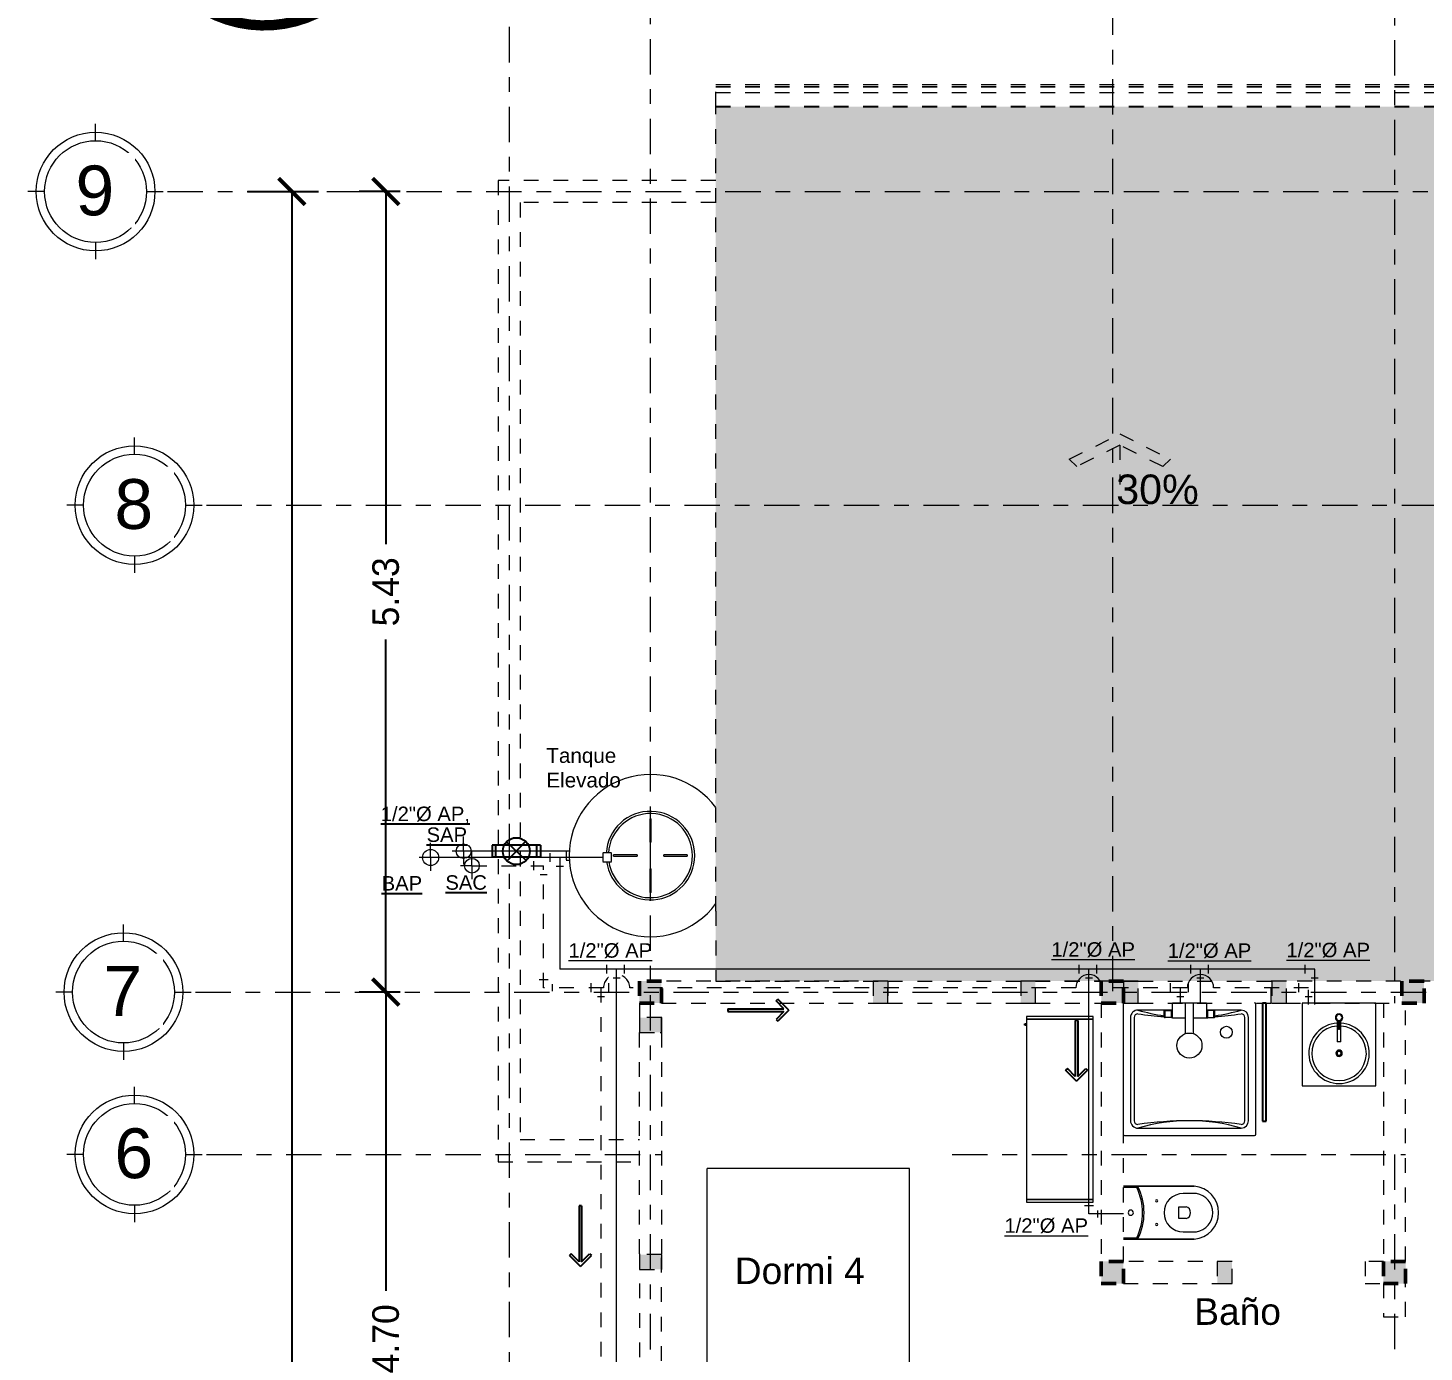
# Model space of a CAD drawing. Header units: millimetres. Extents: x -9559 to 23034, y -7226 to 22400.
# Drawn here: x 266.37 to 275.83, y 48.44 to 57.42 of the extents above; entities that cross this region are included whole.
import ezdxf

# ---------------------------------------------------------------- set-up
doc = ezdxf.new("R2010")
doc.units = ezdxf.units.MM
doc.header["$LTSCALE"] = 0.02
doc.linetypes.add('ACAD_ISO10W100', pattern=[18, 12, -3, 0, -3])
doc.linetypes.add('DASHED2', pattern=[0.375, 0.25, -0.125])
for name, color, linetype, lineweight in [('A-ANNO-DIMS', 251, 'Continuous', 9), ('A-GLAZ-CURT', 255, 'Continuous', 18), ('A-Mueble AA', 9, 'Continuous', 9), ('A-Mueble cocina 1-lavanderia', 9, 'Continuous', 9), ('A-Mueble cocina 4- Habitaciones', 9, 'Continuous', 9), ('G-ANNO-TEXT', 250, 'Continuous', 9), ('IH-AGUA CALIENTE', 12, 'DASHED2', 5), ('IH-AGUA FRIA', 140, 'Continuous', 5), ('IH-LLAVES O VALVULAS', 190, 'Continuous', 25), ('S-GRID', 253, 'ACAD_ISO10W100', 5), ('S-GRID-IDEN', 253, 'Continuous', 9)]:
    doc.layers.add(name, color=color, linetype=linetype, lineweight=lineweight)
doc.layers.add('IH-A.NEGRAS', color=22, linetype='Continuous')
doc.layers.add('IH-PLANO BASE', color=250, linetype='DASHED2', lineweight=5, transparency=0.55)
doc.styles.add('Arial_3', font='arial.ttf', dxfattribs={"height": 0.18})
doc.styles.add('Arial_4', font='arial.ttf', dxfattribs={"height": 0.105})
doc.styles.add('Arial_6', font='arial.ttf', dxfattribs={"height": 0.3375})
doc.styles.add('CUADROS', font='arial.ttf')
doc.styles.get("Standard").update_dxf_attribs({"font": 'GOTHIC.TTF'})
doc.dimstyles.get("Standard").update_dxf_attribs({"dimtxt": 0.18, "dimasz": 0.18, "dimexe": 0.18, "dimexo": 0.0625, "dimgap": 0.09, "dimtad": 0, "dimzin": 3, "dimdsep": 46, "dimtxsty": 'Standard', "dimblk": 'ARCHTICK', "dimcen": 0.09, "dimadec": 0, "dimazin": 0, "dimtfac": 1, "dimtofl": 0, "dimtmove": 0, "dimatfit": 3, "dimldrblk": 'ARCHTICK', "dimfxl": 1, "dimtolj": 1, "dimtzin": 0, "dimarcsym": 0})

# ---------------------------------------------------------------- blocks, each defined once
blk = doc.blocks.new('Cama-Estándar - 1372 x 1905 mm - Doble-V3-Nivel 2')
at = {"layer": 'A-Mueble cocina 4- Habitaciones'}
for p, q in [((-0.4145, 0.9069), (-0.4145, -0.9981)), ((-0.3383, 0.8561), (-0.3383, 0.6021)), ((-0.3383, 0.8561), (0.8813, 0.8561)), ((0.8813, 0.8561), (0.8813, 0.6021)), ((0.9575, 0.9069), (0.9575, -0.9981)), ((0.9575, 0.6021), (-0.4145, 0.3842)), ((-0.3383, 0.6021), (0.8813, 0.6021)), ((-0.4145, -0.9981), (0.9575, -0.9981))]:
    blk.add_line(p, q, dxfattribs=at)
blk = doc.blocks.new('Tinaco Garantía de por Vida - Copy - Cap 750 lt-247268-Nivel 2')
at = {"layer": 'A-Mueble AA'}
for p, q in [((-0.005, 0.25), (0.005, 0.25)), ((-0.005, 0.25), (-0.005, 0.09)), ((0.005, 0.09), (0.005, 0.25)), ((-0.25, -0.005), (-0.25, 0.005)), ((-0.09, 0.005), (-0.25, 0.005)), ((-0.09, 0.005), (-0.09, -0.005)), ((0.005, 0.09), (-0.005, 0.09)), ((0.09, -0.005), (0.09, 0.005)), ((0.25, 0.005), (0.09, 0.005)), ((0.25, 0.005), (0.25, -0.005)), ((0.3229, 0.0419), (0.2629, 0.0419)), ((0.2629, 0.0404), (0.2629, 0.0119)), ((0.2629, 0.0119), (0.2629, -0.0166)), ((0.3229, 0.0119), (0.3229, 0.0404)), ((0.3229, -0.0166), (0.3229, 0.0119)), ((0.5711, 0.03), (0.5478, 0.03)), ((0.5711, 0), (0.5711, 0.0285)), ((-0.25, -0.005), (-0.09, -0.005)), ((-0.005, -0.09), (0.005, -0.09)), ((-0.005, -0.09), (-0.005, -0.25)), ((0.005, -0.25), (0.005, -0.09)), ((0.09, -0.005), (0.25, -0.005)), ((0.2629, -0.0181), (0.3229, -0.0181)), ((0.5478, -0.03), (0.5711, -0.03)), ((0.5711, -0.0285), (0.5711, 0)), ((0.005, -0.25), (-0.005, -0.25))]:
    blk.add_line(p, q, dxfattribs=at)
for radius, start, end in [(0.55, 360, 143.7066), (0.3, 7.77254, 180), (0.285, 8.18888, 180), (0.55, 216.2934, 360), (0.3, 180, 356.80389), (0.285, 180, 356.63268)]:
    blk.add_arc((0, 0), radius, start, end, dxfattribs=at)
blk = doc.blocks.new('WC con cisterna _2_ - 550 x 360 mm-513962-Nivel 2')
at = {"layer": 'A-Mueble cocina 1-lavanderia'}
for p, q in [((-0.18, 0), (-0.18, -0.48)), ((0.18, -0.48), (0.18, 0)), ((-0.18, -0.095), (-0.18, 0)), ((-0.17, 0), (-0.17, -0.0901)), ((0.17, -0.0901), (0.17, 0)), ((0.18, 0), (0.18, -0.095)), ((-0.18, -0.48), (-0.18, -0.095)), ((0.18, -0.095), (0.18, -0.48)), ((-0.04, -0.425), (-0.04, -0.375)), ((-0.04, -0.375), (0.04, -0.375)), ((0.04, -0.375), (0.04, -0.425)), ((-0.13, -0.405), (-0.13, -0.495)), ((0.13, -0.495), (0.13, -0.405))]:
    blk.add_line(p, q, dxfattribs=at)
for centre, radius, start, end in [((0, 0.2525), 0.3825, 243.6122, 296.3878), ((0, -0.05), 0.0175, 360, 180), ((0, -0.05), 0.0175, 180, 360), ((0, 0.2425), 0.3825, 241.92751, 298.07249), ((0, -0.405), 0.13, 360, 180), ((-0.08, -0.225), 0.0075, 360, 180), ((-0.08, -0.225), 0.0075, 180, 360), ((0.08, -0.225), 0.0075, 360, 180), ((0.08, -0.225), 0.0075, 180, 360), ((0, -0.4133), 0.0417, 196.2602, 343.7398), ((0, -0.4643), 0.1807, 184.97911, 355.02089), ((0, -0.4643), 0.1807, 184.97911, 355.02089), ((0, -0.4732), 0.1318, 189.52728, 350.47272)]:
    blk.add_arc(centre, radius, start, end, dxfattribs=at)
blk = doc.blocks.new('Lavabo moderno - Estante _2_ - Lavabo moderno - Estante _2_-147512-Nivel 2')
at = {"layer": 'A-Mueble cocina 1-lavanderia'}
for p, q in [((0.2748, 0), (-0.2252, 0)), ((-0.2252, 0), (-0.2252, -0.56)), ((0.2748, -0.56), (0.2748, 0)), ((0.0128, -0.1123), (0.0128, -0.263)), ((0.0218, -0.1161), (0.0218, -0.1793)), ((0.0278, -0.1793), (0.0218, -0.1793)), ((0.0278, -0.1793), (0.0278, -0.1161)), ((0.0368, -0.263), (0.0368, -0.1123)), ((0.0368, -0.263), (0.0128, -0.263)), ((-0.2252, -0.56), (0.2748, -0.56))]:
    blk.add_line(p, q, dxfattribs=at)
blk.add_circle((0.0248, -0.34), 0.0137, dxfattribs=at)
for centre, radius, start, end in [((0.0248, -0.0973), 0.025, 360, 180), ((0.0248, -0.0973), 0.02, 360, 180), ((0.0248, -0.34), 0.205, 93.51373, 86.73049), ((0.0248, -0.34), 0.185, 93.83415, 86.21592), ((0.0248, -0.0973), 0.025, 180, 239.83638), ((0.0248, -0.0973), 0.02, 180, 360), ((0.0248, -0.0973), 0.025, 300.16362, 360), ((0.0248, -0.34), 0.022, 360, 180), ((0.0248, -0.34), 0.022, 180, 360), ((0.0248, -0.34), 0.0137, 0, 180), ((0.0248, -0.34), 0.0137, 180, 0)]:
    blk.add_arc(centre, radius, start, end, dxfattribs=at)
blk = doc.blocks.new('Panel de sistema - Acristalado-631084-Nivel 2')
at = {"layer": 'A-GLAZ-CURT', "lineweight": 25}
for p, q in [((0.4, 0.0495), (-0.4, 0.0495)), ((-0.4, 0.0495), (-0.4, 0.0245)), ((-0.4, 0.0245), (0.4, 0.0245)), ((0.4, 0.0245), (0.4, 0.0495))]:
    blk.add_line(p, q, dxfattribs=at)
blk = doc.blocks.new('Plato de ducha-3D - 900 x 900mm-634413-Nivel 2')
at = {"layer": 'A-Mueble cocina 1-lavanderia'}
for p, q in [((-0.325, 0.965), (-0.325, 0.085)), ((0.565, 0.975), (-0.315, 0.975)), ((0.575, 0.085), (0.575, 0.965)), ((-0.275, 0.875), (-0.275, 0.175)), ((-0.25, 0.875), (-0.25, 0.175)), ((0.475, 0.925), (-0.225, 0.925)), ((0.5, 0.175), (0.5, 0.875)), ((0.525, 0.175), (0.525, 0.875)), ((-0.225, 0.125), (0.009, 0.125)), ((0.2409, 0.125), (0.475, 0.125))]:
    blk.add_line(p, q, dxfattribs=at)
blk.add_circle((-0.125, 0.275), 0.04, dxfattribs=at)
for centre, radius, start, end in [((-0.315, 0.965), 0.01, 90, 180), ((0.565, 0.965), 0.01, 0, 90), ((-0.225, 0.875), 0.05, 90, 180), ((-0.225, 0.875), 0.025, 90, 180), ((0.125, 2.125), 1.25, 253.7398, 286.2602), ((0.125, 3.3375), 2.4625, 261.82877, 278.17123), ((0.475, 0.875), 0.05, 360, 90), ((0.475, 0.875), 0.025, 360, 90), ((-0.225, 0.175), 0.05, 180, 270), ((-0.225, 0.175), 0.025, 180, 270), ((0.125, -2.2875), 2.4625, 93.9988, 98.17123), ((0.125, -1.075), 1.25, 97.90493, 106.2602), ((0.125, -2.2875), 2.4625, 81.82877, 86.0026), ((0.125, -1.075), 1.25, 73.7398, 82.09785), ((0.475, 0.175), 0.05, 270, 0), ((0.475, 0.175), 0.025, 270, 0), ((-0.315, 0.085), 0.01, 180, 270), ((0.565, 0.085), 0.01, 270, 360)]:
    blk.add_arc(centre, radius, start, end, dxfattribs=at)
blk = doc.blocks.new('Ducha - Ducha-634414-Nivel 2')
at = {"layer": 'A-Mueble cocina 1-lavanderia'}
for p, q in [((-0.0275, 0.21), (-0.0275, 0.0009)), ((0.0275, 0.2098), (0.0275, 0)), ((-0.1717, 0.0973), (-0.1717, 0.0558)), ((-0.1654, 0.1008), (-0.1654, 0.0523)), ((-0.1233, 0.1008), (-0.1654, 0.1008)), ((-0.1233, 0.1024), (-0.1233, 0.0507)), ((-0.116, 0.1024), (-0.1233, 0.1024)), ((-0.116, 0.104), (-0.0275, 0.104)), ((-0.116, 0), (-0.116, 0.104)), ((0.0275, 0.104), (0.1159, 0.104)), ((0.1159, 0.104), (0.1159, 0)), ((0.1159, 0.1024), (0.1232, 0.1024)), ((0.1232, 0.1024), (0.1232, 0.0507)), ((0.1232, 0.1008), (0.1654, 0.1008)), ((0.1654, 0.1008), (0.1654, 0.0523)), ((0.1717, 0.0973), (0.1717, 0.0558)), ((-0.1654, 0.0523), (-0.1233, 0.0523)), ((-0.1233, 0.0507), (-0.116, 0.0507)), ((0.1232, 0.0507), (0.1159, 0.0507)), ((0.1654, 0.0523), (0.1232, 0.0523)), ((0.1159, 0), (-0.116, 0))]:
    blk.add_line(p, q, dxfattribs=at)
blk.add_circle((0.0003, 0.2901), 0.0848, dxfattribs=at)
for centre, radius, start, end in [((-0.1642, 0.0913), 0.00961, 97.18412, 141.15111), ((0.1651, 0.093), 0.0078, 33.36311, 88.30166), ((-0.1655, 0.0595), 0.00721, 210.90087, 270.7639), ((0.164, 0.0621), 0.00986, 277.77445, 320.56078)]:
    blk.add_arc(centre, radius, start, end, dxfattribs=at)
blk = doc.blocks.new('Armário com Porta de Correr e 3 Prateleiras - Armário com Portas de Correr e 3 Prateleiras cód 14245PC-226292-Nivel 2')
at = {"layer": 'A-Mueble cocina 4- Habitaciones'}
for p, q in [((-0.612, 0.115), (-0.63, 0.115)), ((-0.63, 0.115), (-0.63, -0.335)), ((0.612, 0.115), (-0.612, 0.115)), ((-0.612, 0.115), (-0.612, -0.335)), ((-0.612, -0.335), (-0.612, 0.115)), ((0.612, -0.335), (0.612, 0.115)), ((0.63, 0.115), (0.612, 0.115)), ((0.612, 0.115), (0.612, -0.335)), ((0.63, -0.335), (0.63, 0.115)), ((-0.63, -0.335), (-0.612, -0.335)), ((-0.612, -0.335), (0.612, -0.335)), ((0.612, -0.335), (0.63, -0.335))]:
    blk.add_line(p, q, dxfattribs=at)
at = {"layer": 'A-Mueble cocina 4- Habitaciones', "flags": 128}
for points in [[(-0.58, -0.3355), (-0.58, -0.3374), (-0.58, -0.3391), (-0.58, -0.3406), (-0.58, -0.3418), (-0.58, -0.3429), (-0.58, -0.3437), (-0.58, -0.3443), (-0.58, -0.3446), (-0.58, -0.3448), (-0.58, -0.3448)], [(-0.58, -0.3448), (-0.58, -0.3447), (-0.58, -0.3443), (-0.58, -0.3438), (-0.58, -0.343), (-0.58, -0.342), (-0.58, -0.3408), (-0.58, -0.3393), (-0.58, -0.3377), (-0.58, -0.3358)], [(-0.57, -0.3448), (-0.57, -0.345), (-0.57, -0.3452), (-0.57, -0.3454), (-0.5701, -0.3456), (-0.5701, -0.3458), (-0.5701, -0.346), (-0.5702, -0.3462), (-0.5703, -0.3464), (-0.5703, -0.3465), (-0.5704, -0.3467), (-0.5705, -0.3469), (-0.5706, -0.3471), (-0.5707, -0.3473), (-0.5708, -0.3474), (-0.5709, -0.3476), (-0.571, -0.3478), (-0.5711, -0.3479), (-0.5712, -0.3481), (-0.5714, -0.3482), (-0.5715, -0.3484), (-0.5717, -0.3485), (-0.5718, -0.3486), (-0.572, -0.3488), (-0.5721, -0.3489), (-0.5723, -0.349), (-0.5725, -0.3491), (-0.5726, -0.3492), (-0.5728, -0.3493), (-0.573, -0.3494), (-0.5732, -0.3494), (-0.5734, -0.3495), (-0.5736, -0.3496), (-0.5738, -0.3496), (-0.574, -0.3497), (-0.5742, -0.3497), (-0.5743, -0.3497), (-0.5745, -0.3498), (-0.5747, -0.3498), (-0.5749, -0.3498), (-0.5751, -0.3498), (-0.5753, -0.3498), (-0.5755, -0.3498), (-0.5757, -0.3497), (-0.5759, -0.3497), (-0.5761, -0.3497), (-0.5763, -0.3496), (-0.5765, -0.3495), (-0.5767, -0.3495), (-0.5769, -0.3494), (-0.5771, -0.3493), (-0.5773, -0.3492), (-0.5774, -0.3491), (-0.5776, -0.349), (-0.5778, -0.3489), (-0.5779, -0.3488), (-0.5781, -0.3487), (-0.5783, -0.3486), (-0.5784, -0.3484), (-0.5785, -0.3483), (-0.5787, -0.3482), (-0.5788, -0.348), (-0.5789, -0.3479), (-0.5791, -0.3477), (-0.5792, -0.3475), (-0.5793, -0.3474), (-0.5794, -0.3472), (-0.5795, -0.347), (-0.5796, -0.3468), (-0.5796, -0.3466), (-0.5797, -0.3465), (-0.5798, -0.3463), (-0.5798, -0.3461), (-0.5799, -0.3459), (-0.5799, -0.3457), (-0.5799, -0.3455), (-0.58, -0.3453), (-0.58, -0.3451), (-0.58, -0.3449), (-0.58, -0.3448)], [(-0.57, -0.3355), (-0.57, -0.3374), (-0.57, -0.3391), (-0.57, -0.3406), (-0.57, -0.3418), (-0.57, -0.3429), (-0.57, -0.3437), (-0.57, -0.3443), (-0.57, -0.3446), (-0.57, -0.3448), (-0.57, -0.3448)], [(-0.57, -0.3448), (-0.57, -0.3447), (-0.57, -0.3443), (-0.57, -0.3438), (-0.57, -0.343), (-0.57, -0.342), (-0.57, -0.3408), (-0.57, -0.3393), (-0.57, -0.3377), (-0.57, -0.3358)]]:
    blk.add_lwpolyline(points, dxfattribs=at)
blk = doc.blocks.new('Hormigón-Cuadrado-Pilar - Columna 15x15-644438-Nivel 2')
at = {"layer": 'IH-PLANO BASE'}
blk.add_hatch(color=256, dxfattribs=at).paths.add_polyline_path([(0.075, -0.075), (0.075, 0.075), (-0.075, 0.075), (-0.075, -0.075)])
at = {"layer": 'IH-PLANO BASE', "lineweight": 50}
for p, q in [((0.075, 0.075), (-0.075, 0.075)), ((-0.075, 0.075), (-0.075, -0.075)), ((0.075, -0.075), (0.075, 0.075)), ((-0.075, -0.075), (0.075, -0.075))]:
    blk.add_line(p, q, dxfattribs=at)
blk = doc.blocks.new('Jamba')
at = {"layer": 'IH-PLANO BASE', "transparency": 33554687}
h = blk.add_hatch(color=256, dxfattribs=at)
h.dxf.hatch_style = 1
h.paths.add_polyline_path([(-0.0508, -0.075), (0.0492, -0.075), (0.0492, 0.075), (-0.0508, 0.075)])
at = {"layer": 'IH-PLANO BASE'}
blk.add_lwpolyline([(0.0492, 0.075), (-0.0508, 0.075), (-0.0508, -0.075), (0.0492, -0.075)], close=True, dxfattribs=at)
blk = doc.blocks.new('_ArchTick')
at = {"color": 0, "linetype": 'ByBlock', "const_width": 0.15}
blk.add_lwpolyline([(-0.5, -0.5), (0.5, 0.5)], dxfattribs=at)
blk = doc.blocks.new('*D474')
at = {"layer": 'A-ANNO-DIMS', "color": 0, "lineweight": -2, "transparency": 16777216}
for p, q in [((267.8581, 56.3074), (268.3384, 56.3074)), ((268.1584, 56.3074), (268.1584, 48.3115)), ((268.1584, 39.5574), (268.1584, 47.5532)), ((267.8581, 39.5574), (268.3384, 39.5574))]:
    blk.add_line(p, q, dxfattribs=at)
at = {"layer": 'A-ANNO-DIMS', "color": 0, "lineweight": -2, "transparency": 16777216, "xscale": 0.18, "yscale": 0.18, "zscale": 0.18}
for p, rotation in [((268.1584, 56.3074), 90), ((268.1584, 39.5574), 270)]:
    blk.add_blockref('_ArchTick', p, dxfattribs=dict(at, rotation=rotation))
at = {"layer": 'A-ANNO-DIMS', "color": 0, "transparency": 16777216, "insert": (268.1584, 47.9324), "char_height": 0.18, "attachment_point": 5, "rotation": 90}
blk.add_mtext('\\A1;16.75', dxfattribs=at)
blk = doc.blocks.new('Rejilla - Extremo inicial de rejilla - Círculo-11506-Nivel 2')
at = {"ltscale": 0.2}
for p, q in [((0, 0.0046), (0, 0.00611)), ((-0.0046, 0), (-0.00611, 0)), ((0.0046, 0), (0.00611, 0)), ((0, -0.0046), (0, -0.00611))]:
    blk.add_line(p, q, dxfattribs=at)
for radius in [0.00536, 0.0046]:
    blk.add_circle((0, 0), radius, dxfattribs=at)
blk = doc.blocks.new('*D513')
at = {"layer": 'A-ANNO-DIMS', "color": 0, "lineweight": -2, "transparency": 16777216}
for p, q in [((268.8915, 56.3074), (268.6149, 56.3074)), ((268.7949, 56.3074), (268.7949, 53.918)), ((268.7949, 50.8824), (268.7949, 53.2718)), ((268.8915, 50.8824), (268.6149, 50.8824))]:
    blk.add_line(p, q, dxfattribs=at)
at = {"layer": 'A-ANNO-DIMS', "color": 0, "lineweight": -2, "transparency": 16777216, "xscale": 0.18, "yscale": 0.18, "zscale": 0.18}
for p, rotation in [((268.7949, 56.3074), 90), ((268.7949, 50.8824), 270)]:
    blk.add_blockref('_ArchTick', p, dxfattribs=dict(at, rotation=rotation))
at = {"layer": 'A-ANNO-DIMS', "color": 0, "transparency": 16777216, "insert": (268.7949, 53.5949), "char_height": 0.18, "width": 1.992936, "attachment_point": 5, "rotation": 90}
blk.add_mtext('\\A1;5.43', dxfattribs=at)
blk = doc.blocks.new('*D514')
at = {"layer": 'A-ANNO-DIMS', "color": 0, "lineweight": -2, "transparency": 16777216}
for p, q in [((268.8915, 50.8824), (268.6149, 50.8824)), ((268.7949, 50.8824), (268.7949, 48.8582)), ((268.7949, 46.1824), (268.7949, 48.2066)), ((268.8915, 46.1824), (268.6149, 46.1824))]:
    blk.add_line(p, q, dxfattribs=at)
at = {"layer": 'A-ANNO-DIMS', "color": 0, "lineweight": -2, "transparency": 16777216, "xscale": 0.18, "yscale": 0.18, "zscale": 0.18}
for p, rotation in [((268.7949, 50.8824), 90), ((268.7949, 46.1824), 270)]:
    blk.add_blockref('_ArchTick', p, dxfattribs=dict(at, rotation=rotation))
at = {"layer": 'A-ANNO-DIMS', "color": 0, "transparency": 16777216, "insert": (268.7949, 48.5324), "char_height": 0.18, "width": 1.992936, "attachment_point": 5, "rotation": 90}
blk.add_mtext('\\A1;4.70', dxfattribs=at)
blk = doc.blocks.new('*D524')
at = {"color": 0, "lineweight": -2, "transparency": 16777216}
for p, q in [((267.8581, 56.3074), (268.3384, 56.3074)), ((268.1584, 56.3074), (268.1584, 48.3115)), ((268.1584, 39.5574), (268.1584, 47.5532)), ((267.8581, 39.5574), (268.3384, 39.5574))]:
    blk.add_line(p, q, dxfattribs=at)
at = {"color": 0, "lineweight": -2, "transparency": 16777216, "xscale": 0.18, "yscale": 0.18, "zscale": 0.18}
for p, rotation in [((268.1584, 56.3074), 90), ((268.1584, 39.5574), 270)]:
    blk.add_blockref('_ArchTick', p, dxfattribs=dict(at, rotation=rotation))
at = {"color": 0, "transparency": 16777216, "insert": (268.1584, 47.9324), "char_height": 0.18, "attachment_point": 5, "rotation": 90}
blk.add_mtext('\\A1;16.75', dxfattribs=at)
blk = doc.blocks.new('A$C3F057A20')
for p, q in [((1.312, 2.641), (1.312, 1.32)), ((1.186, 2.338), (1.186, 1.32)), ((1.247, 2.301), (1.247, 1.32)), ((1.377, 2.301), (1.377, 1.32)), ((1.437, 2.338), (1.437, 1.32)), ((0, 1.32), (2.623, 1.32)), ((1.312, 0.404), (1.312, 0))]:
    blk.add_line(p, q)
at = {"const_width": 0.0875}
blk.add_lwpolyline([(0.287, 1.32, 1), (2.337, 1.32, 1)], format="xyb", close=True, dxfattribs=at)
blk.add_arc((1.312, 1.32), 0.916, 94.0608, 85.9392)
blk.add_solid([(1.247, 1.32), (1.377, 1.32), (1.247, 2.301), (1.377, 2.301)])
at = {"ltscale": 0.2, "insert": (1.016, 1.231), "char_height": 0.625, "attachment_point": 1, "style": 'CUADROS'}
blk.add_mtext_dynamic_manual_height_columns('N', width=0.76887, gutter_width=3.125, heights=[0], dxfattribs=at)

msp = doc.modelspace()

# ---------------------------------------------------------------- hatches: boundary and pattern name
at = {"layer": 'IH-PLANO BASE', "transparency": 33554483}
h = msp.add_hatch(dxfattribs=at)
h.set_pattern_fill('SPANISH2', color=256, scale=0.2, angle=180, pattern_type=2)
h.set_pattern_definition([(180, (234.6763, 32.16395), (-0.4, -0.2), [0.05, -0.35]), (180, (234.6763, 32.13895), (-0.4, -0.2), [0.05, -0.15]), (180, (234.4763, 32.11395), (-0.4, -0.2), [0.05, -0.35]), (180, (234.7763, 32.23895), (-0.4, -0.2), [0.025, -0.2, 0.025, -0.15]), (225, (234.7513, 32.18895), (-2e-17, -0.2), [0.0353553, -0.5303301]), (225, (234.7763, 32.11395), (-2e-17, -0.2), [0.02526, -0.5404254]), (225, (234.7763, 32.08895), (-2e-17, -0.2), [0.0303, -0.5353854]), (315, (234.5263, 32.08895), (-5e-17, -0.2), [0.0303, -0.5353854]), (315, (234.5263, 32.11395), (-5e-17, -0.2), [0.02526, -0.5404254]), (315, (234.5513, 32.18895), (-5e-17, -0.2), [0.0353553, -0.5303301]), (206.56505, (234.7263, 32.18895), (1e-11, -0.2), [0.0559017, -0.3913119]), (206.56505, (234.7263, 32.16395), (1e-11, -0.2), [0.0559017, -0.3913119]), (206.56505, (234.8263, 32.13895), (1e-11, -0.2), [0.0559017, -0.3913119]), (206.56505, (234.8263, 32.11395), (1e-11, -0.2), [0.0559017, -0.3913119]), (243.43495, (234.77629, 32.23895), (-1e-11, -0.2), [0.0559017, -0.8385255]), (243.43495, (234.75129, 32.23895), (-1e-11, -0.2), [0.0559017, -0.8385255]), (296.56505, (234.55129, 32.23895), (1e-11, -0.2), [0.0559017, -0.8385255]), (296.56505, (234.52629, 32.23895), (1e-11, -0.2), [0.0559017, -0.8385255]), (333.43495, (234.5763, 32.18895), (-1e-11, -0.2), [0.0559017, -0.3913119]), (333.43495, (234.5763, 32.16395), (-1e-11, -0.2), [0.0559017, -0.3913119]), (333.43495, (234.4763, 32.13895), (-1e-11, -0.2), [0.0559017, -0.3913119]), (333.43495, (234.4763, 32.11395), (-1e-11, -0.2), [0.0559017, -0.3913119]), (262.874984, (234.776294, 32.23895), (-9e-14, -0.2), [0.2015564, -3.0233467]), (277.125016, (234.526294, 32.23895), (9e-14, -0.2), [0.2015564, -3.0233467])])
h.paths.add_polyline_path([(276.8735, 50.9574), (280.4307, 50.9574), (280.4307, 56.8824), (271.0307, 56.8824), (271.0307, 50.9574), (274.9163, 50.9574)])
at = {"layer": 'IH-PLANO BASE'}
h = msp.add_hatch(color=256, dxfattribs=at)
h.dxf.hatch_style = 1
h.paths.add_polyline_path([(273.7693, 54.5892), (274.0613, 54.4432), (274.1117, 54.4937), (273.7693, 54.6649), (273.4268, 54.4937), (273.4772, 54.4432)])

# ---------------------------------------------------------------- linework, layer by layer
at = {"layer": 'IH-A.NEGRAS'}
for p, q in [((271.4395, 50.822), (271.4517, 50.8342)), ((271.4933, 50.7682), (271.4395, 50.822)), ((271.5263, 50.7596), (271.4517, 50.8342)), ((271.1138, 50.7682), (271.4933, 50.7682)), ((271.1138, 50.7682), (271.1138, 50.751)), ((271.1138, 50.751), (271.4933, 50.751)), ((271.4933, 50.751), (271.4395, 50.6972)), ((271.5263, 50.7596), (271.4517, 50.6851)), ((271.4395, 50.6972), (271.4517, 50.6851)), ((273.4673, 50.6905), (273.4673, 50.311)), ((273.4845, 50.6905), (273.4673, 50.6905)), ((273.4845, 50.6905), (273.4845, 50.311)), ((273.4135, 50.3648), (273.4014, 50.3526)), ((273.4759, 50.2781), (273.4014, 50.3526)), ((273.4673, 50.311), (273.4135, 50.3648)), ((273.4759, 50.2781), (273.5505, 50.3526)), ((273.4845, 50.311), (273.5383, 50.3648)), ((273.5383, 50.3648), (273.5505, 50.3526)), ((270.1051, 49.4344), (270.1051, 49.0549)), ((270.1223, 49.4344), (270.1051, 49.4344)), ((270.1223, 49.4344), (270.1223, 49.0549)), ((270.0513, 49.1087), (270.0392, 49.0965)), ((270.1051, 49.0549), (270.0513, 49.1087)), ((270.1223, 49.0549), (270.1761, 49.1087)), ((270.1761, 49.1087), (270.1883, 49.0965)), ((270.1137, 49.022), (270.0392, 49.0965)), ((270.1137, 49.022), (270.1883, 49.0965))]:
    msp.add_line(p, q, dxfattribs=at)
at = {"layer": 'IH-AGUA CALIENTE'}
for p, q in [((269.3227, 51.8374), (269.3227, 51.9429)), ((269.0988, 51.7946), (269.0988, 51.9001)), ((269.0988, 51.7946), (269.0214, 51.7946)), ((269.0988, 51.7946), (269.0988, 51.7037)), ((269.3227, 51.8374), (269.2452, 51.8374)), ((269.3227, 51.8374), (269.3227, 51.7465)), ((269.3787, 51.7391), (269.3787, 51.8446)), ((269.7988, 51.7094), (269.7988, 51.7688)), ((269.9087, 51.7649), (269.9087, 51.8243)), ((269.3787, 51.7391), (269.3012, 51.7391)), ((269.3787, 51.7391), (269.8648, 51.7391)), ((269.3787, 51.7391), (269.3787, 51.6482)), ((269.8406, 51.6798), (269.8883, 51.6798)), ((269.8648, 50.912), (269.8648, 51.7391)), ((269.9505, 51.7353), (269.9982, 51.7353)), ((269.8945, 50.9662), (269.8352, 50.9662)), ((270.2701, 50.912), (269.8648, 50.912)), ((269.9241, 50.8877), (269.9241, 50.9354)), ((270.1869, 50.8823), (270.1869, 50.9417)), ((270.253, 50.912), (270.253, 45.2293)), ((270.3072, 50.8823), (270.3072, 50.9417)), ((273.471, 50.912), (270.4483, 50.912)), ((274.2269, 50.912), (273.6437, 50.912)), ((274.1137, 50.8823), (274.1137, 50.9417)), ((274.1798, 50.8076), (274.1798, 50.912)), ((274.2339, 50.8823), (274.2339, 50.9417)), ((275.0484, 50.912), (274.4051, 50.912)), ((274.9823, 50.8823), (274.9823, 50.9417)), ((275.0484, 50.7977), (275.0484, 50.912)), ((270.2287, 50.8527), (270.2764, 50.8527)), ((274.1555, 50.8527), (274.2032, 50.8527)), ((275.0241, 50.8527), (275.0718, 50.8527))]:
    msp.add_line(p, q, dxfattribs=at)
msp.add_arc((270.3592, 50.912), 0.0891, 0, 180, dxfattribs=at)
at = {"layer": 'IH-AGUA CALIENTE', "linetype": 'Continuous'}
for centre in [(273.5601, 50.912), (274.316, 50.912)]:
    msp.add_arc(centre, 0.0891, 0, 180, dxfattribs=at)
at = {"layer": 'IH-AGUA FRIA'}
for p, q in [((270.2654, 51.7946), (269.0988, 51.7946)), ((270.0172, 51.8374), (269.3227, 51.8374)), ((269.9748, 51.7946), (269.9748, 51.0379)), ((270.5912, 51.0379), (269.9748, 51.0379)), ((270.2931, 51.0082), (270.2931, 51.0676)), ((270.3592, 45.1818), (270.3592, 51.0379)), ((270.4134, 51.0082), (270.4134, 51.0676)), ((275.0907, 51.0379), (270.5912, 51.0379)), ((273.494, 51.0082), (273.494, 51.0676)), ((273.5601, 50.9436), (273.5601, 51.0379)), ((273.6143, 51.0082), (273.6143, 51.0676)), ((274.2499, 51.0082), (274.2499, 51.0676)), ((274.316, 50.8103), (274.316, 51.0379)), ((274.3702, 51.0082), (274.3702, 51.0676)), ((275.0247, 51.0082), (275.0247, 51.0676)), ((275.0907, 50.7977), (275.0907, 51.0379)), ((270.3349, 50.9786), (270.3826, 50.9786)), ((273.5358, 50.9786), (273.5835, 50.9786)), ((273.5601, 49.3799), (273.5601, 50.9436)), ((274.2917, 50.9786), (274.3394, 50.9786)), ((275.0664, 50.9786), (275.1141, 50.9786)), ((273.5898, 49.4341), (273.5304, 49.4341)), ((273.6194, 49.3556), (273.6194, 49.4033)), ((273.7937, 49.3799), (273.56, 49.3799))]:
    msp.add_line(p, q, dxfattribs=at)
for centre, radius in [((269.0988, 51.7946), 0.0544), ((269.3227, 51.8374), 0.0497), ((269.3787, 51.7391), 0.0497)]:
    msp.add_circle(centre, radius, dxfattribs=at)
at = {"layer": 'IH-LLAVES O VALVULAS'}
for p, q in [((269.5157, 51.8781), (269.5157, 51.7967)), ((269.8434, 51.8781), (269.5157, 51.8781)), ((269.5392, 51.8781), (269.5392, 51.7967)), ((269.6135, 51.9003), (269.7456, 51.7745)), ((269.6166, 51.7713), (269.7425, 51.9035)), ((269.8161, 51.8781), (269.8161, 51.7967)), ((269.8434, 51.8781), (269.8434, 51.7967)), ((269.8434, 51.7967), (269.5157, 51.7967))]:
    msp.add_line(p, q, dxfattribs=at)
msp.add_circle((269.6795, 51.8374), 0.0912, dxfattribs=at)
at = {"layer": 'IH-PLANO BASE'}
for p, q in [((271.0307, 56.8824), (271.0307, 57.0324)), ((271.0307, 57.0324), (280.4307, 57.0324)), ((271.0307, 57.0197), (280.4307, 57.0197)), ((271.0307, 57.0173), (280.4307, 57.0173)), ((271.0307, 56.9792), (280.4307, 56.9792)), ((271.0307, 56.8856), (280.4307, 56.8856)), ((271.0307, 51.4314), (271.0307, 56.8824)), ((271.0307, 56.8824), (280.4307, 56.8824)), ((273.7693, 54.5892, -0.0028), (273.7693, 54.3224, -0.0028)), ((271.0307, 51.4314), (271.0307, 50.9574)), ((272.1974, 50.9574), (270.6633, 50.9574)), ((271.0307, 50.9574), (272.1974, 50.9574)), ((272.1974, 50.9574), (273.6437, 50.9574)), ((272.1974, 50.9574), (272.1974, 50.8074)), ((273.8944, 50.9574), (273.0974, 50.9574)), ((273.0974, 50.9574), (273.0974, 50.8074)), ((273.7937, 50.9574), (273.8944, 50.9574)), ((273.8944, 50.9574), (274.7944, 50.9574)), ((273.8944, 50.8074), (273.8944, 50.9574)), ((276.2719, 50.9574), (274.7944, 50.9574)), ((274.7944, 50.8074), (274.7944, 50.9574)), ((270.5133, 50.8074), (270.5133, 50.6074)), ((270.6633, 50.8074), (272.1974, 50.8074)), ((270.6633, 50.6074), (270.6633, 50.8074)), ((272.1974, 50.8074), (273.8944, 50.8074)), ((273.6437, 50.8074), (273.6437, 49.0574)), ((273.7937, 50.4505), (273.7937, 50.8074)), ((273.8944, 50.8077), (275.681, 50.8074)), ((275.5557, 50.8074), (275.5557, 49.0574)), ((275.7057, 49.0574), (275.7057, 50.8074)), ((270.5133, 50.6074), (270.5833, 50.6074)), ((270.5133, 49.1074), (270.5133, 50.6074)), ((270.6533, 50.6074), (270.6633, 50.6074)), ((270.6633, 50.6074), (270.6633, 49.1234)), ((273.7937, 49.0574), (273.7937, 50.4505)), ((270.5133, 49.1074), (270.5133, 47.7824)), ((270.6633, 49.1394), (270.6633, 49.1074)), ((270.6633, 47.7824), (270.6633, 49.1074)), ((274.5307, 49.0574), (273.7937, 49.0574)), ((274.5307, 48.9074), (274.5307, 49.0574)), ((275.5557, 49.0574), (275.4307, 49.0574)), ((275.4307, 49.0574), (275.4307, 48.9074)), ((273.7937, 48.9074), (274.5307, 48.9074)), ((275.4307, 48.9074), (275.5557, 48.9074)), ((275.5557, 48.9074), (275.5557, 48.6824)), ((275.7057, 48.6824), (275.7057, 48.9074)), ((275.5557, 48.6824), (275.7057, 48.6824))]:
    msp.add_line(p, q, dxfattribs=at)
at = {"layer": 'IH-PLANO BASE', "lineweight": 15}
for p, q in [((269.5557, 56.3824), (269.5557, 49.7324)), ((271.0307, 56.3824), (269.5557, 56.3824)), ((269.7057, 56.2324), (269.7057, 49.8824)), ((271.0307, 56.2324), (269.7057, 56.2324)), ((269.7057, 49.8824), (270.5133, 49.8824)), ((269.5557, 49.7324), (270.5133, 49.7324))]:
    msp.add_line(p, q, dxfattribs=at)
at = {"layer": 'IH-PLANO BASE', "elevation": -0.0028}
msp.add_lwpolyline([(273.4772, 54.4432), (273.4268, 54.4937), (273.7693, 54.6649), (274.1117, 54.4937), (274.0613, 54.4432), (273.7693, 54.5892)], close=True, dxfattribs=at)
at = {"layer": 'S-GRID'}
for p, q in [((273.7187, 59.769), (273.7187, 50.8074)), ((270.5883, 37.121), (270.5883, 59.519)), ((275.6307, 59.494), (275.6307, 50.8074)), ((269.6307, 59.0428), (269.6307, 37.5972)), ((267.3157, 56.3074), (281.9148, 56.3074)), ((267.5794, 54.1824), (282.0648, 54.1824)), ((267.5046, 50.8824), (282.0648, 50.8824)), ((267.5794, 49.7824), (270.6633, 49.7824)), ((272.6328, 49.7824), (275.7057, 49.7824)), ((275.6307, 49.7824), (275.6307, 43.6324))]:
    msp.add_line(p, q, dxfattribs=at)

# ---------------------------------------------------------------- block references
at = {"xscale": 0.7999999999999999, "yscale": 0.7999999999999999, "zscale": 0.7999999999999999, "rotation": 44.99999999999994}
msp.add_blockref('A$C3F057A20', (267.9753, 56.7645), dxfattribs=at)
at = {"layer": 'IH-PLANO BASE', "color": 244, "true_color": 0x991b1e, "rotation": 180}
msp.add_blockref('Tinaco Garantía de por Vida - Copy - Cap 750 lt-247268-Nivel 2', (270.5883, 51.8074), dxfattribs=at)
at = {"layer": 'IH-PLANO BASE'}
for name, p in [('Hormigón-Cuadrado-Pilar - Columna 15x15-644438-Nivel 2', (270.5883, 50.8824)), ('Jamba', (272.1482, 50.8824)), ('Jamba', (273.1482, 50.8824)), ('Hormigón-Cuadrado-Pilar - Columna 15x15-644438-Nivel 2', (273.7187, 50.8824)), ('Jamba', (273.8452, 50.8824)), ('Jamba', (274.8492, 50.8824)), ('Hormigón-Cuadrado-Pilar - Columna 15x15-644438-Nivel 2', (275.756, 50.8824)), ('Lavabo moderno - Estante _2_ - Lavabo moderno - Estante _2_-147512-Nivel 2', (275.2301, 50.8074)), ('Hormigón-Cuadrado-Pilar - Columna 15x15-644438-Nivel 2', (273.7187, 48.9824)), ('Jamba', (274.4807, 48.982)), ('Hormigón-Cuadrado-Pilar - Columna 15x15-644438-Nivel 2', (275.6307, 48.9824))]:
    msp.add_blockref(name, p, dxfattribs=at)
for name, p, rotation in [('Plato de ducha-3D - 900 x 900mm-634413-Nivel 2', (274.3665, 50.8853), 179.9999999999999), ('Ducha - Ducha-634414-Nivel 2', (274.2415, 50.8103), 179.9999999999999), ('Panel de sistema - Acristalado-631084-Nivel 2', (274.7107, 50.4074), 269.9999999999999), ('Armário com Porta de Correr e 3 Prateleiras - Armário com Portas de Correr e 3 Prateleiras cód 14245PC-226292-Nivel 2', (273.4726, 50.0877), 269.9999999999995), ('Jamba', (270.59, 50.6601), 90), ('Cama-Estándar - 1372 x 1905 mm - Doble-V3-Nivel 2', (271.9294, 48.6893), 180), ('WC con cisterna _2_ - 550 x 360 mm-513962-Nivel 2', (273.7937, 49.3874), 89.9999999999999), ('Jamba', (270.59, 49.0539), 90)]:
    msp.add_blockref(name, p, dxfattribs=dict(at, rotation=rotation))
at = {"layer": 'S-GRID-IDEN', "xscale": 74.99999999999996, "yscale": 74.99999999999996, "zscale": 74.99999999999996, "rotation": 269.9999999999994}
for p in [(266.8282, 56.3074), (267.0919, 54.1824), (267.0171, 50.8824), (267.0919, 49.7824)]:
    msp.add_blockref('Rejilla - Extremo inicial de rejilla - Círculo-11506-Nivel 2', p, dxfattribs=at)

# ---------------------------------------------------------------- texts
at = {"layer": 'G-ANNO-TEXT', "style": 'Arial_4'}
for p in [(270.0332, 51.1156), (273.3054, 51.1222), (274.0935, 51.1144), (274.8981, 51.1185), (272.9872, 49.251)]:
    msp.add_text('%%U1/2"Ø AP', height=0.098073, dxfattribs=at).set_placement(p)
at = {"layer": 'IH-A.NEGRAS', "style": 'Arial_4'}
for s, height, p in [('%%U1/2"Ø AP,', 0.098073, (268.7608, 52.0412)), ('%%USAP', 0.09807, (269.0715, 51.9001)), ('%%UBAP', 0.09807, (268.767, 51.5706)), ('%%USAC', 0.09807, (269.1988, 51.576))]:
    msp.add_text(s, height=height, dxfattribs=at).set_placement(p)
at = {"layer": 'IH-PLANO BASE', "style": 'CUADROS'}
msp.add_text('30%%%', height=0.2, dxfattribs=at).set_placement((273.7446, 54.1898, -0.0028))
at = {"layer": 'IH-PLANO BASE', "insert": (274.2737, 48.8073), "char_height": 0.18, "width": 0.709493, "attachment_point": 1, "style": 'Arial_3', "bg_fill": 3, "box_fill_scale": 1.25, "bg_fill_color": 256, "bg_fill_true_color": 13158600, "bg_fill_transparency": 0}
msp.add_mtext('Baño', dxfattribs=at)

# ---------------------------------------------------------------- dimensions: what is measured, and where the dimension line sits
dim = msp.add_linear_dim(base=(268.1584, 56.3074), p1=(267.7956, 39.5574), p2=(267.7956, 56.3074), angle=90, dimstyle='Standard')
dim.commit()
dim.dimension.update_dxf_attribs({"geometry": '*D524', "text_midpoint": (268.1584, 47.9324)})
at = {"layer": 'A-ANNO-DIMS'}
for base, p1, p2, picture, middle in [((268.1584, 56.3074), (267.7956, 39.5574), (267.7956, 56.3074), '*D474', (268.1584, 47.9324)), ((268.7948821629, 50.8823907463), (268.9539811887, 56.3073907463), (268.9539811887, 50.8823907463), '*D513', (268.7948821629, 53.5948907463)), ((268.7949, 46.1824), (268.954, 50.8824), (268.954, 46.1824), '*D514', (268.7949, 48.5324))]:
    dim = msp.add_linear_dim(base=base, p1=p1, p2=p2, angle=90, dimstyle='Standard', dxfattribs=at)
    dim.commit()
    dim.dimension.update_dxf_attribs({"geometry": picture, "text_midpoint": middle})

# ---------------------------------------------------------------- next in the draw order: texts
at = {"layer": 'IH-PLANO BASE', "attachment_point": 1, "bg_fill": 3, "box_fill_scale": 1.25, "bg_fill_color": 256, "bg_fill_true_color": 13158600, "bg_fill_transparency": 0}
for s, insert, char_height, width, style in [('Tanque Elevado', (269.883, 52.5357), 0.1, 0.304533, 'Arial_4'), ('Dormi 4', (271.1599, 49.0835), 0.18, 1.070253, 'Arial_3')]:
    msp.add_mtext(s, dxfattribs=dict(at, insert=insert, char_height=char_height, width=width, style=style))
at = {"layer": 'S-GRID-IDEN', "char_height": 0.3375, "width": 0.318671, "attachment_point": 1, "style": 'Arial_6', "bg_fill": 3, "box_fill_scale": 1.25, "bg_fill_color": 256, "bg_fill_true_color": 13158600, "bg_fill_transparency": 0}
for s, insert in [('9', (266.6924, 56.4838)), ('8', (266.9561, 54.3588)), ('7', (266.8813, 51.0588)), ('6', (266.9561, 49.9588))]:
    msp.add_mtext(s, dxfattribs=dict(at, insert=insert))

doc.saveas('drawing.dxf')
